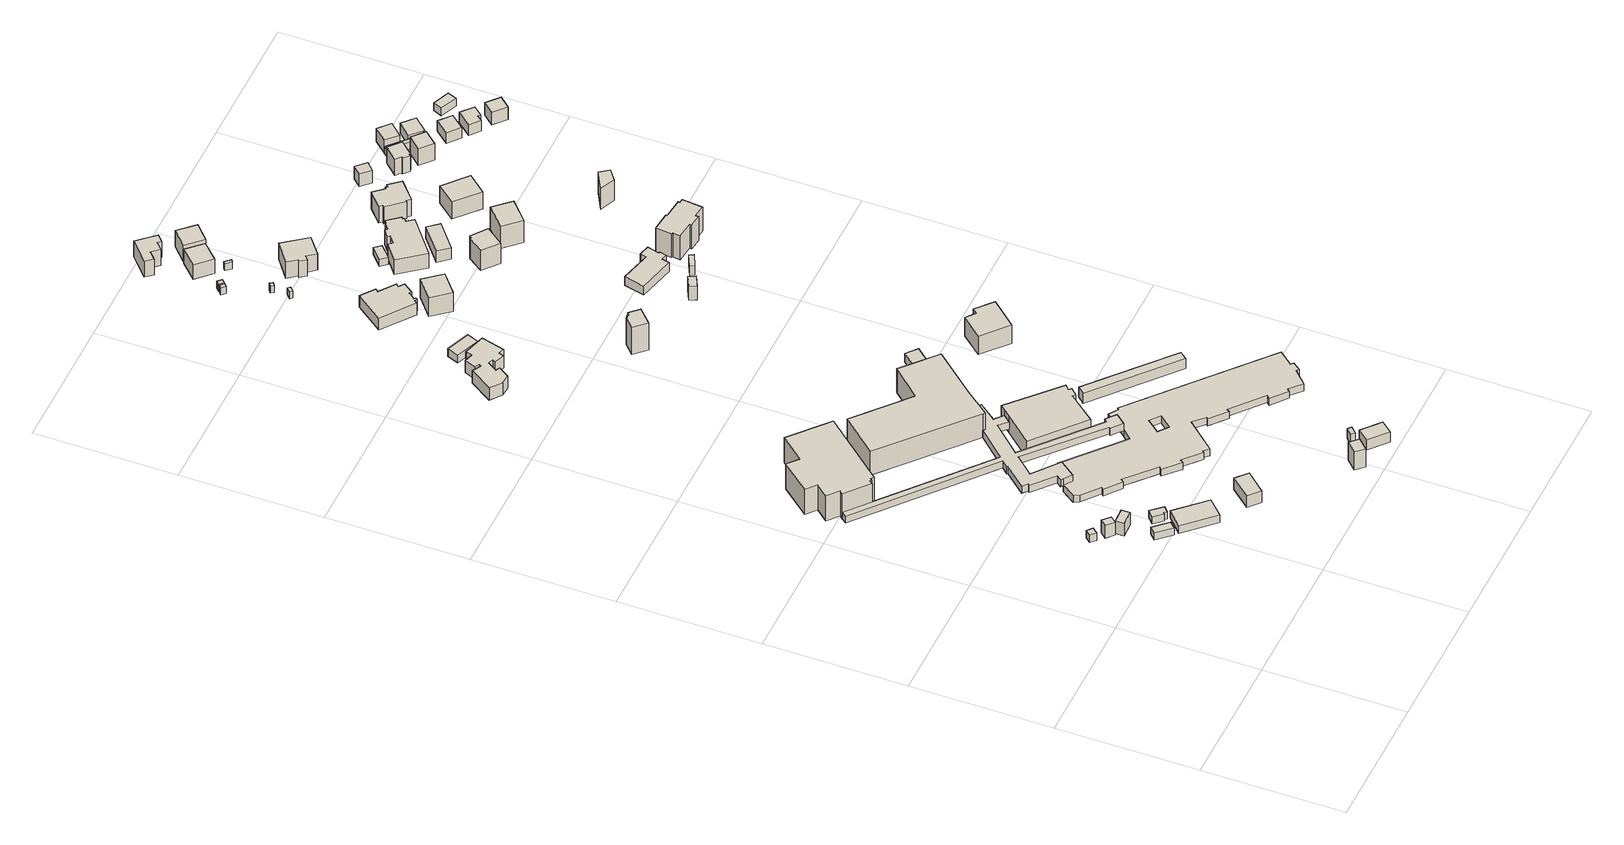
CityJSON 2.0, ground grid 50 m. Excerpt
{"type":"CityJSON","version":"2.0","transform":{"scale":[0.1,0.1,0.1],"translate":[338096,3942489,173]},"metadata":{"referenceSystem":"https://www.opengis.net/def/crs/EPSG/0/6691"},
"CityObjects":{
"building1":{"type":"Building","attributes":{"measuredHeight":3.6,"BuildingIDAttribute.prefecture":"14","BuildingIDAttribute.city":"14151","BuildingDetailAttribute.surveyYear":2015},"geometry":[{"type":"Solid","lod":"1","boundaries":[[[[0,1,2,3]],[[2,4,5,3]],[[1,6,4,2]],[[0,7,6,1]],[[3,5,7,0]],[[4,6,7,5]]]]}]},
"building2":{"type":"Building","attributes":{"measuredHeight":5.7,"BuildingIDAttribute.prefecture":"14","BuildingIDAttribute.city":"14151","BuildingDetailAttribute.surveyYear":2015},"geometry":[{"type":"Solid","lod":"1","boundaries":[[[[8,9,10,11]],[[10,12,13,11]],[[9,14,12,10]],[[8,15,14,9]],[[11,13,15,8]],[[12,14,15,13]]]]}]},
"building3":{"type":"Building","attributes":{"measuredHeight":5.7,"BuildingIDAttribute.prefecture":"14","BuildingIDAttribute.city":"14151","BuildingDetailAttribute.surveyYear":2015},"geometry":[{"type":"Solid","lod":"1","boundaries":[[[[16,17,18,19]],[[18,20,21,19]],[[17,22,20,18]],[[16,23,22,17]],[[19,21,23,16]],[[20,22,23,21]]]]}]},
"building4":{"type":"Building","attributes":{"BuildingIDAttribute.prefecture":"14","BuildingIDAttribute.city":"14151","BuildingDetailAttribute.surveyYear":2015},"geometry":[{"type":"Solid","lod":"1","boundaries":[[[[24,25,26,27]],[[26,28,29,27]],[[25,30,28,26]],[[24,31,30,25]],[[27,29,31,24]],[[28,30,31,29]]]]}]},
"building5":{"type":"Building","attributes":{"usage":"422","measuredHeight":13.1,"storeysAboveGround":2,"BuildingIDAttribute.prefecture":"14","BuildingIDAttribute.city":"14151","BuildingDetailAttribute.totalFloorArea":974.82,"BuildingDetailAttribute.buildingFootprintArea":487.41,"BuildingDetailAttribute.buildingStructureType":"610","BuildingDetailAttribute.buildingStructureOrgType":"2","BuildingDetailAttribute.orgUsage":"137","BuildingDetailAttribute.surveyYear":2015},"geometry":[{"type":"Solid","lod":"1","boundaries":[[[[32,33,34,35,36,37,38,39,40,41,42,43,44,45]],[[44,46,47,45]],[[43,48,46,44]],[[42,49,48,43]],[[41,50,49,42]],[[40,51,50,41]],[[39,52,51,40]],[[38,53,52,39]],[[37,54,53,38]],[[36,55,54,37]],[[35,56,55,36]],[[34,57,56,35]],[[33,58,57,34]],[[32,59,58,33]],[[45,47,59,32]],[[46,48,49,50,51,52,53,54,55,56,57,58,59,47]]]]}]},
"building6":{"type":"Building","attributes":{"BuildingIDAttribute.prefecture":"14","BuildingIDAttribute.city":"14151","BuildingDetailAttribute.surveyYear":2015},"geometry":[{"type":"Solid","lod":"1","boundaries":[[[[60,61,62,63,64,65]],[[64,66,67,65]],[[63,68,66,64]],[[62,69,68,63]],[[61,70,69,62]],[[60,71,70,61]],[[65,67,71,60]],[[66,68,69,70,71,67]]]]}]},
"building7":{"type":"Building","attributes":{"usage":"422","measuredHeight":10.4,"storeysAboveGround":1,"BuildingIDAttribute.prefecture":"14","BuildingIDAttribute.city":"14151","BuildingDetailAttribute.totalFloorArea":105.08,"BuildingDetailAttribute.buildingFootprintArea":105.08,"BuildingDetailAttribute.buildingStructureType":"610","BuildingDetailAttribute.buildingStructureOrgType":"2","BuildingDetailAttribute.orgUsage":"137","BuildingDetailAttribute.surveyYear":2015},"geometry":[{"type":"Solid","lod":"1","boundaries":[[[[72,73,74,75]],[[74,76,77,75]],[[73,78,76,74]],[[72,79,78,73]],[[75,77,79,72]],[[76,78,79,77]]]]}]},
"building8":{"type":"Building","attributes":{"BuildingIDAttribute.prefecture":"14","BuildingIDAttribute.city":"14151","BuildingDetailAttribute.surveyYear":2015},"geometry":[{"type":"Solid","lod":"1","boundaries":[[[[80,81,82,83,84,85,86,87,88,89,90,91,92,93,94,95,96,97,98,99,100,101,102,103,104,105,38,37,106,107,108,109,110]],[[109,111,112,110]],[[108,113,111,109]],[[107,114,113,108]],[[106,115,114,107]],[[37,116,115,106]],[[38,117,116,37]],[[105,118,117,38]],[[104,119,118,105]],[[103,120,119,104]],[[102,121,120,103]],[[101,122,121,102]],[[100,123,122,101]],[[99,124,123,100]],[[98,125,124,99]],[[97,126,125,98]],[[96,127,126,97]],[[95,128,127,96]],[[94,129,128,95]],[[93,130,129,94]],[[92,131,130,93]],[[91,132,131,92]],[[90,133,132,91]],[[89,134,133,90]],[[88,135,134,89]],[[87,136,135,88]],[[86,137,136,87]],[[85,138,137,86]],[[84,139,138,85]],[[83,140,139,84]],[[82,141,140,83]],[[81,142,141,82]],[[80,143,142,81]],[[110,112,143,80]],[[111,113,114,115,116,117,118,119,120,121,122,123,124,125,126,127,128,129,130,131,132,133,134,135,136,137,138,139,140,141,142,143,112]]]]}]},
"building9":{"type":"Building","attributes":{"measuredHeight":4.6,"BuildingIDAttribute.prefecture":"14","BuildingIDAttribute.city":"14151","BuildingDetailAttribute.surveyYear":2015},"geometry":[{"type":"Solid","lod":"1","boundaries":[[[[144,145,146,147]],[[146,148,149,147]],[[145,150,148,146]],[[144,151,150,145]],[[147,149,151,144]],[[148,150,151,149]]]]}]},
"building10":{"type":"Building","attributes":{"usage":"422","measuredHeight":8.4,"storeysAboveGround":1,"BuildingIDAttribute.prefecture":"14","BuildingIDAttribute.city":"14151","BuildingDetailAttribute.totalFloorArea":45.07,"BuildingDetailAttribute.buildingFootprintArea":45.07,"BuildingDetailAttribute.buildingStructureType":"610","BuildingDetailAttribute.buildingStructureOrgType":"2","BuildingDetailAttribute.orgUsage":"137","BuildingDetailAttribute.surveyYear":2015},"geometry":[{"type":"Solid","lod":"1","boundaries":[[[[152,153,154,155]],[[154,156,157,155]],[[153,158,156,154]],[[152,159,158,153]],[[155,157,159,152]],[[156,158,159,157]]]]}]},
"building11":{"type":"Building","attributes":{"usage":"422","measuredHeight":13.4,"storeysAboveGround":2,"BuildingIDAttribute.prefecture":"14","BuildingIDAttribute.city":"14151","BuildingDetailAttribute.totalFloorArea":1452.42,"BuildingDetailAttribute.buildingFootprintArea":726.21,"BuildingDetailAttribute.buildingStructureType":"610","BuildingDetailAttribute.buildingStructureOrgType":"2","BuildingDetailAttribute.orgUsage":"137","BuildingDetailAttribute.surveyYear":2015},"geometry":[{"type":"Solid","lod":"1","boundaries":[[[[160,161,162,163,164,165,166,167]],[[166,168,169,167]],[[165,170,168,166]],[[164,171,170,165]],[[163,172,171,164]],[[162,173,172,163]],[[161,174,173,162]],[[160,175,174,161]],[[167,169,175,160]],[[168,170,171,172,173,174,175,169]]]]}]},
"building12":{"type":"Building","attributes":{"measuredHeight":8.8,"BuildingIDAttribute.prefecture":"14","BuildingIDAttribute.city":"14151","BuildingDetailAttribute.surveyYear":2015,"BuildingLandSlideRiskAttribute.description":"1","BuildingLandSlideRiskAttribute.areaType":"1"},"geometry":[{"type":"Solid","lod":"1","boundaries":[[[[176,177,178,179]],[[178,180,181,179]],[[177,182,180,178]],[[176,183,182,177]],[[179,181,183,176]],[[180,182,183,181]]]]}]},
"building13":{"type":"Building","attributes":{"usage":"422","measuredHeight":11.2,"storeysAboveGround":2,"BuildingIDAttribute.prefecture":"14","BuildingIDAttribute.city":"14151","BuildingDetailAttribute.totalFloorArea":668.3,"BuildingDetailAttribute.buildingFootprintArea":334.15,"BuildingDetailAttribute.buildingStructureType":"610","BuildingDetailAttribute.buildingStructureOrgType":"2","BuildingDetailAttribute.orgUsage":"137","BuildingDetailAttribute.surveyYear":2015},"geometry":[{"type":"Solid","lod":"1","boundaries":[[[[184,185,186,187,188,189,190,191,192,193]],[[192,194,195,193]],[[191,196,194,192]],[[190,197,196,191]],[[189,198,197,190]],[[188,199,198,189]],[[187,200,199,188]],[[186,201,200,187]],[[185,202,201,186]],[[184,203,202,185]],[[193,195,203,184]],[[194,196,197,198,199,200,201,202,203,195]]]]}]},
"building14":{"type":"Building","attributes":{"usage":"415","measuredHeight":7.3,"storeysAboveGround":2,"BuildingIDAttribute.prefecture":"14","BuildingIDAttribute.city":"14151","BuildingDetailAttribute.totalFloorArea":271.74,"BuildingDetailAttribute.buildingFootprintArea":135.87,"BuildingDetailAttribute.buildingStructureType":"601","BuildingDetailAttribute.buildingStructureOrgType":"1","BuildingDetailAttribute.orgUsage":"50","BuildingDetailAttribute.surveyYear":2015},"geometry":[{"type":"Solid","lod":"1","boundaries":[[[[204,205,206,207,208,209,210,211,212,213,214,215,216,217,218,219,220,221,222]],[[221,223,224,222]],[[220,225,223,221]],[[219,226,225,220]],[[218,227,226,219]],[[217,228,227,218]],[[216,229,228,217]],[[215,230,229,216]],[[214,231,230,215]],[[213,232,231,214]],[[212,233,232,213]],[[211,234,233,212]],[[210,235,234,211]],[[209,236,235,210]],[[208,237,236,209]],[[207,238,237,208]],[[206,239,238,207]],[[205,240,239,206]],[[204,241,240,205]],[[222,224,241,204]],[[223,225,226,227,228,229,230,231,232,233,234,235,236,237,238,239,240,241,224]]]]}]},
"building15":{"type":"Building","attributes":{"usage":"422","storeysAboveGround":2,"BuildingIDAttribute.prefecture":"14","BuildingIDAttribute.city":"14151","BuildingDetailAttribute.totalFloorArea":2795.01,"BuildingDetailAttribute.buildingFootprintArea":1397.51,"BuildingDetailAttribute.buildingStructureType":"610","BuildingDetailAttribute.buildingStructureOrgType":"2","BuildingDetailAttribute.orgUsage":"137","BuildingDetailAttribute.surveyYear":2015},"geometry":[{"type":"Solid","lod":"1","boundaries":[[[[242,243,244,245,246,247,248,249,250,251,252,253,254,255,256,257,258,259,260,261,262,263,264,265,266,267,268,269,270,271,272,273,274,275,276,277,278,279,280],[281,282,283,284]],[[279,285,286,280]],[[278,287,285,279]],[[277,288,287,278]],[[276,289,288,277]],[[275,290,289,276]],[[274,291,290,275]],[[273,292,291,274]],[[272,293,292,273]],[[271,294,293,272]],[[270,295,294,271]],[[269,296,295,270]],[[268,297,296,269]],[[267,298,297,268]],[[266,299,298,267]],[[265,300,299,266]],[[264,301,300,265]],[[263,302,301,264]],[[262,303,302,263]],[[261,304,303,262]],[[260,305,304,261]],[[259,306,305,260]],[[258,307,306,259]],[[257,308,307,258]],[[256,309,308,257]],[[255,310,309,256]],[[254,311,310,255]],[[253,312,311,254]],[[252,313,312,253]],[[251,314,313,252]],[[250,315,314,251]],[[249,316,315,250]],[[248,317,316,249]],[[247,318,317,248]],[[246,319,318,247]],[[245,320,319,246]],[[244,321,320,245]],[[243,322,321,244]],[[242,323,322,243]],[[280,286,323,242]],[[283,324,325,284]],[[282,326,324,283]],[[281,327,326,282]],[[284,325,327,281]],[[285,287,288,289,290,291,292,293,294,295,296,297,298,299,300,301,302,303,304,305,306,307,308,309,310,311,312,313,314,315,316,317,318,319,320,321,322,323,286],[324,326,327,325]]]]}]},
"building16":{"type":"Building","attributes":{"measuredHeight":5.4,"BuildingIDAttribute.prefecture":"14","BuildingIDAttribute.city":"14151","BuildingDetailAttribute.surveyYear":2015},"geometry":[{"type":"Solid","lod":"1","boundaries":[[[[328,329,330,331]],[[330,332,333,331]],[[329,334,332,330]],[[328,335,334,329]],[[331,333,335,328]],[[332,334,335,333]]]]}]},
"building17":{"type":"Building","attributes":{"usage":"422","measuredHeight":4.4,"storeysAboveGround":1,"BuildingIDAttribute.prefecture":"14","BuildingIDAttribute.city":"14151","BuildingDetailAttribute.totalFloorArea":39.37,"BuildingDetailAttribute.buildingFootprintArea":39.37,"BuildingDetailAttribute.buildingStructureType":"610","BuildingDetailAttribute.buildingStructureOrgType":"2","BuildingDetailAttribute.orgUsage":"137","BuildingDetailAttribute.surveyYear":2015,"BuildingLandSlideRiskAttribute.description":"1","BuildingLandSlideRiskAttribute.areaType":"1"},"geometry":[{"type":"Solid","lod":"1","boundaries":[[[[336,337,338,339]],[[338,340,341,339]],[[337,342,340,338]],[[336,343,342,337]],[[339,341,343,336]],[[340,342,343,341]]]]}]},
"building18":{"type":"Building","attributes":{"usage":"415","measuredHeight":3.5,"storeysAboveGround":1,"BuildingIDAttribute.prefecture":"14","BuildingIDAttribute.city":"14151","BuildingDetailAttribute.totalFloorArea":35.55,"BuildingDetailAttribute.buildingFootprintArea":35.55,"BuildingDetailAttribute.buildingStructureType":"601","BuildingDetailAttribute.buildingStructureOrgType":"1","BuildingDetailAttribute.orgUsage":"50","BuildingDetailAttribute.surveyYear":2015},"geometry":[{"type":"Solid","lod":"1","boundaries":[[[[344,345,346,347]],[[346,348,349,347]],[[345,350,348,346]],[[344,351,350,345]],[[347,349,351,344]],[[348,350,351,349]]]]}]},
"building19":{"type":"Building","attributes":{"measuredHeight":4.5,"BuildingIDAttribute.prefecture":"14","BuildingIDAttribute.city":"14151","BuildingDetailAttribute.surveyYear":2015},"geometry":[{"type":"Solid","lod":"1","boundaries":[[[[352,353,354,355]],[[354,356,357,355]],[[353,358,356,354]],[[352,359,358,353]],[[355,357,359,352]],[[356,358,359,357]]]]}]},
"building20":{"type":"Building","attributes":{"usage":"411","measuredHeight":6.6,"storeysAboveGround":1,"BuildingIDAttribute.prefecture":"14","BuildingIDAttribute.city":"14151","BuildingDetailAttribute.totalFloorArea":145.83,"BuildingDetailAttribute.buildingFootprintArea":145.83,"BuildingDetailAttribute.buildingStructureType":"601","BuildingDetailAttribute.buildingStructureOrgType":"1","BuildingDetailAttribute.orgUsage":"10","BuildingDetailAttribute.surveyYear":2015},"geometry":[{"type":"Solid","lod":"1","boundaries":[[[[360,361,362,363,364,365,366,367,368,369,370,371,372,373]],[[372,374,375,373]],[[371,376,374,372]],[[370,377,376,371]],[[369,378,377,370]],[[368,379,378,369]],[[367,380,379,368]],[[366,381,380,367]],[[365,382,381,366]],[[364,383,382,365]],[[363,384,383,364]],[[362,385,384,363]],[[361,386,385,362]],[[360,387,386,361]],[[373,375,387,360]],[[374,376,377,378,379,380,381,382,383,384,385,386,387,375]]]]}]},
"building21":{"type":"Building","attributes":{"BuildingIDAttribute.prefecture":"14","BuildingIDAttribute.city":"14151","BuildingDetailAttribute.surveyYear":2015},"geometry":[{"type":"Solid","lod":"1","boundaries":[[[[388,389,390,391]],[[390,392,393,391]],[[389,394,392,390]],[[388,395,394,389]],[[391,393,395,388]],[[392,394,395,393]]]]}]},
"building22":{"type":"Building","attributes":{"measuredHeight":4,"BuildingIDAttribute.prefecture":"14","BuildingIDAttribute.city":"14151","BuildingDetailAttribute.surveyYear":2015},"geometry":[{"type":"Solid","lod":"1","boundaries":[[[[396,397,398,399]],[[398,400,401,399]],[[397,402,400,398]],[[396,403,402,397]],[[399,401,403,396]],[[400,402,403,401]]]]}]},
"building23":{"type":"Building","attributes":{"measuredHeight":6.6,"BuildingIDAttribute.prefecture":"14","BuildingIDAttribute.city":"14151","BuildingDetailAttribute.surveyYear":2015},"geometry":[{"type":"Solid","lod":"1","boundaries":[[[[404,405,406,407]],[[406,408,409,407]],[[405,410,408,406]],[[404,411,410,405]],[[407,409,411,404]],[[408,410,411,409]]]]}]},
"building24":{"type":"Building","attributes":{"BuildingIDAttribute.prefecture":"14","BuildingIDAttribute.city":"14151","BuildingDetailAttribute.surveyYear":2015},"geometry":[{"type":"Solid","lod":"1","boundaries":[[[[412,413,414,415]],[[414,416,417,415]],[[413,418,416,414]],[[412,419,418,413]],[[415,417,419,412]],[[416,418,419,417]]]]}]},
"building25":{"type":"Building","attributes":{"BuildingIDAttribute.prefecture":"14","BuildingIDAttribute.city":"14151","BuildingDetailAttribute.surveyYear":2015},"geometry":[{"type":"Solid","lod":"1","boundaries":[[[[420,421,422,423]],[[422,424,425,423]],[[421,426,424,422]],[[420,427,426,421]],[[423,425,427,420]],[[424,426,427,425]]]]}]},
"building26":{"type":"Building","attributes":{"usage":"411","measuredHeight":8.8,"storeysAboveGround":2,"BuildingIDAttribute.prefecture":"14","BuildingIDAttribute.city":"14151","BuildingDetailAttribute.totalFloorArea":88.7,"BuildingDetailAttribute.buildingFootprintArea":44.35,"BuildingDetailAttribute.buildingStructureType":"601","BuildingDetailAttribute.buildingStructureOrgType":"1","BuildingDetailAttribute.orgUsage":"10","BuildingDetailAttribute.surveyYear":2015},"geometry":[{"type":"Solid","lod":"1","boundaries":[[[[428,429,430,431]],[[430,432,433,431]],[[429,434,432,430]],[[428,435,434,429]],[[431,433,435,428]],[[432,434,435,433]]]]}]},
"building27":{"type":"Building","attributes":{"measuredHeight":12,"BuildingIDAttribute.prefecture":"14","BuildingIDAttribute.city":"14151","BuildingDetailAttribute.surveyYear":2015,"BuildingLandSlideRiskAttribute.description":"1","BuildingLandSlideRiskAttribute.areaType":"1"},"geometry":[{"type":"Solid","lod":"1","boundaries":[[[[436,437,438,439,440,441,442,443]],[[442,444,445,443]],[[441,446,444,442]],[[440,447,446,441]],[[439,448,447,440]],[[438,449,448,439]],[[437,450,449,438]],[[436,451,450,437]],[[443,445,451,436]],[[444,446,447,448,449,450,451,445]]]]}]},
"building28":{"type":"Building","attributes":{"usage":"411","measuredHeight":9.7,"storeysAboveGround":1,"BuildingIDAttribute.prefecture":"14","BuildingIDAttribute.city":"14151","BuildingDetailAttribute.totalFloorArea":119.28,"BuildingDetailAttribute.buildingFootprintArea":119.28,"BuildingDetailAttribute.buildingStructureType":"601","BuildingDetailAttribute.buildingStructureOrgType":"1","BuildingDetailAttribute.orgUsage":"10","BuildingDetailAttribute.surveyYear":2015},"geometry":[{"type":"Solid","lod":"1","boundaries":[[[[452,453,454,455,456,457]],[[456,458,459,457]],[[455,460,458,456]],[[454,461,460,455]],[[453,462,461,454]],[[452,463,462,453]],[[457,459,463,452]],[[458,460,461,462,463,459]]]]}]},
"building29":{"type":"Building","attributes":{"measuredHeight":7.3,"BuildingIDAttribute.prefecture":"14","BuildingIDAttribute.city":"14151","BuildingDetailAttribute.surveyYear":2015},"geometry":[{"type":"Solid","lod":"1","boundaries":[[[[464,465,466,467]],[[466,468,469,467]],[[465,470,468,466]],[[464,471,470,465]],[[467,469,471,464]],[[468,470,471,469]]]]}]},
"building30":{"type":"Building","attributes":{"BuildingIDAttribute.prefecture":"14","BuildingIDAttribute.city":"14151","BuildingDetailAttribute.surveyYear":2015},"geometry":[{"type":"Solid","lod":"1","boundaries":[[[[472,473,474,475]],[[474,476,477,475]],[[473,478,476,474]],[[472,479,478,473]],[[475,477,479,472]],[[476,478,479,477]]]]}]},
"building31":{"type":"Building","attributes":{"usage":"411","measuredHeight":7.7,"storeysAboveGround":2,"BuildingIDAttribute.prefecture":"14","BuildingIDAttribute.city":"14151","BuildingDetailAttribute.totalFloorArea":100.07,"BuildingDetailAttribute.buildingFootprintArea":50.04,"BuildingDetailAttribute.buildingStructureType":"601","BuildingDetailAttribute.buildingStructureOrgType":"1","BuildingDetailAttribute.orgUsage":"10","BuildingDetailAttribute.surveyYear":2015,"BuildingLandSlideRiskAttribute.description":"1","BuildingLandSlideRiskAttribute.areaType":"1"},"geometry":[{"type":"Solid","lod":"1","boundaries":[[[[480,481,482,483,484,485,486,487]],[[486,488,489,487]],[[485,490,488,486]],[[484,491,490,485]],[[483,492,491,484]],[[482,493,492,483]],[[481,494,493,482]],[[480,495,494,481]],[[487,489,495,480]],[[488,490,491,492,493,494,495,489]]]]}]},
"building32":{"type":"Building","attributes":{"usage":"411","measuredHeight":7.4,"storeysAboveGround":2,"BuildingIDAttribute.prefecture":"14","BuildingIDAttribute.city":"14151","BuildingDetailAttribute.totalFloorArea":153.36,"BuildingDetailAttribute.buildingFootprintArea":76.68,"BuildingDetailAttribute.buildingStructureType":"601","BuildingDetailAttribute.buildingStructureOrgType":"1","BuildingDetailAttribute.orgUsage":"10","BuildingDetailAttribute.surveyYear":2015},"geometry":[{"type":"Solid","lod":"1","boundaries":[[[[496,497,498,499,500,501,502,503]],[[502,504,505,503]],[[501,506,504,502]],[[500,507,506,501]],[[499,508,507,500]],[[498,509,508,499]],[[497,510,509,498]],[[496,511,510,497]],[[503,505,511,496]],[[504,506,507,508,509,510,511,505]]]]}]},
"building33":{"type":"Building","attributes":{"usage":"411","measuredHeight":7.6,"storeysAboveGround":2,"BuildingIDAttribute.prefecture":"14","BuildingIDAttribute.city":"14151","BuildingDetailAttribute.totalFloorArea":177.79,"BuildingDetailAttribute.buildingFootprintArea":88.89,"BuildingDetailAttribute.buildingStructureType":"601","BuildingDetailAttribute.buildingStructureOrgType":"1","BuildingDetailAttribute.orgUsage":"10","BuildingDetailAttribute.surveyYear":2015,"BuildingLandSlideRiskAttribute.description":"1","BuildingLandSlideRiskAttribute.areaType":"1"},"geometry":[{"type":"Solid","lod":"1","boundaries":[[[[512,513,514,515]],[[514,516,517,515]],[[513,518,516,514]],[[512,519,518,513]],[[515,517,519,512]],[[516,518,519,517]]]]}]},
"building34":{"type":"Building","attributes":{"usage":"411","storeysAboveGround":1,"BuildingIDAttribute.prefecture":"14","BuildingIDAttribute.city":"14151","BuildingDetailAttribute.totalFloorArea":15.38,"BuildingDetailAttribute.buildingFootprintArea":15.38,"BuildingDetailAttribute.buildingStructureType":"601","BuildingDetailAttribute.buildingStructureOrgType":"1","BuildingDetailAttribute.orgUsage":"10","BuildingDetailAttribute.surveyYear":2015},"geometry":[{"type":"Solid","lod":"1","boundaries":[[[[520,521,522,523]],[[522,524,525,523]],[[521,526,524,522]],[[520,527,526,521]],[[523,525,527,520]],[[524,526,527,525]]]]}]},
"building35":{"type":"Building","attributes":{"usage":"411","measuredHeight":7.5,"storeysAboveGround":1,"BuildingIDAttribute.prefecture":"14","BuildingIDAttribute.city":"14151","BuildingDetailAttribute.totalFloorArea":166.39,"BuildingDetailAttribute.buildingFootprintArea":166.39,"BuildingDetailAttribute.buildingStructureType":"601","BuildingDetailAttribute.buildingStructureOrgType":"1","BuildingDetailAttribute.orgUsage":"10","BuildingDetailAttribute.surveyYear":2015},"geometry":[{"type":"Solid","lod":"1","boundaries":[[[[528,529,530,531,532,533,534,535,536,537,538,539,540,541,542,543]],[[542,544,545,543]],[[541,546,544,542]],[[540,547,546,541]],[[539,548,547,540]],[[538,549,548,539]],[[537,550,549,538]],[[536,551,550,537]],[[535,552,551,536]],[[534,553,552,535]],[[533,554,553,534]],[[532,555,554,533]],[[531,556,555,532]],[[530,557,556,531]],[[529,558,557,530]],[[528,559,558,529]],[[543,545,559,528]],[[544,546,547,548,549,550,551,552,553,554,555,556,557,558,559,545]]]]}]},
"building36":{"type":"Building","attributes":{"usage":"411","measuredHeight":9.5,"storeysAboveGround":1,"BuildingIDAttribute.prefecture":"14","BuildingIDAttribute.city":"14151","BuildingDetailAttribute.totalFloorArea":50.7,"BuildingDetailAttribute.buildingFootprintArea":50.7,"BuildingDetailAttribute.buildingStructureType":"601","BuildingDetailAttribute.buildingStructureOrgType":"1","BuildingDetailAttribute.orgUsage":"10","BuildingDetailAttribute.surveyYear":2015,"BuildingLandSlideRiskAttribute.description":"1","BuildingLandSlideRiskAttribute.areaType":"1"},"geometry":[{"type":"Solid","lod":"1","boundaries":[[[[560,561,562,563,564,565]],[[564,566,567,565]],[[563,568,566,564]],[[562,569,568,563]],[[561,570,569,562]],[[560,571,570,561]],[[565,567,571,560]],[[566,568,569,570,571,567]]]]}]},
"building37":{"type":"Building","attributes":{"usage":"411","measuredHeight":5.2,"storeysAboveGround":1,"BuildingIDAttribute.prefecture":"14","BuildingIDAttribute.city":"14151","BuildingDetailAttribute.totalFloorArea":53.15,"BuildingDetailAttribute.buildingFootprintArea":53.15,"BuildingDetailAttribute.buildingStructureType":"601","BuildingDetailAttribute.buildingStructureOrgType":"1","BuildingDetailAttribute.orgUsage":"10","BuildingDetailAttribute.surveyYear":2015},"geometry":[{"type":"Solid","lod":"1","boundaries":[[[[572,573,574,575]],[[574,576,577,575]],[[573,578,576,574]],[[572,579,578,573]],[[575,577,579,572]],[[576,578,579,577]]]]}]},
"building38":{"type":"Building","attributes":{"measuredHeight":10.3,"BuildingIDAttribute.prefecture":"14","BuildingIDAttribute.city":"14151","BuildingDetailAttribute.surveyYear":2015,"BuildingLandSlideRiskAttribute.description":"1","BuildingLandSlideRiskAttribute.areaType":"1"},"geometry":[{"type":"Solid","lod":"1","boundaries":[[[[580,581,582,583]],[[582,584,585,583]],[[581,586,584,582]],[[580,587,586,581]],[[583,585,587,580]],[[584,586,587,585]]]]}]},
"building39":{"type":"Building","attributes":{"usage":"413","measuredHeight":4.6,"storeysAboveGround":1,"BuildingIDAttribute.prefecture":"14","BuildingIDAttribute.city":"14151","BuildingDetailAttribute.totalFloorArea":108.09,"BuildingDetailAttribute.buildingFootprintArea":108.09,"BuildingDetailAttribute.buildingStructureType":"601","BuildingDetailAttribute.buildingStructureOrgType":"1","BuildingDetailAttribute.orgUsage":"30","BuildingDetailAttribute.surveyYear":2015,"BuildingLandSlideRiskAttribute.description":"1","BuildingLandSlideRiskAttribute.areaType":"1"},"geometry":[{"type":"Solid","lod":"1","boundaries":[[[[588,589,590,591,592,593,594,595,596,597]],[[596,598,599,597]],[[595,600,598,596]],[[594,601,600,595]],[[593,602,601,594]],[[592,603,602,593]],[[591,604,603,592]],[[590,605,604,591]],[[589,606,605,590]],[[588,607,606,589]],[[597,599,607,588]],[[598,600,601,602,603,604,605,606,607,599]]]]}]},
"building40":{"type":"Building","attributes":{"measuredHeight":10.6,"BuildingIDAttribute.prefecture":"14","BuildingIDAttribute.city":"14151","BuildingDetailAttribute.surveyYear":2015},"geometry":[{"type":"Solid","lod":"1","boundaries":[[[[608,609,610,611]],[[610,612,613,611]],[[609,614,612,610]],[[608,615,614,609]],[[611,613,615,608]],[[612,614,615,613]]]]}]},
"building41":{"type":"Building","attributes":{"measuredHeight":7.4,"BuildingIDAttribute.prefecture":"14","BuildingIDAttribute.city":"14151","BuildingDetailAttribute.surveyYear":2015,"BuildingLandSlideRiskAttribute.description":"1","BuildingLandSlideRiskAttribute.areaType":"1"},"geometry":[{"type":"Solid","lod":"1","boundaries":[[[[616,617,618,619]],[[618,620,621,619]],[[617,622,620,618]],[[616,623,622,617]],[[619,621,623,616]],[[620,622,623,621]]]]}]},
"building42":{"type":"Building","attributes":{"usage":"411","measuredHeight":8.1,"storeysAboveGround":2,"BuildingIDAttribute.prefecture":"14","BuildingIDAttribute.city":"14151","BuildingDetailAttribute.totalFloorArea":149.07,"BuildingDetailAttribute.buildingFootprintArea":74.54,"BuildingDetailAttribute.buildingStructureType":"601","BuildingDetailAttribute.buildingStructureOrgType":"1","BuildingDetailAttribute.orgUsage":"10","BuildingDetailAttribute.surveyYear":2015,"BuildingLandSlideRiskAttribute.description":"1","BuildingLandSlideRiskAttribute.areaType":"1"},"geometry":[{"type":"Solid","lod":"1","boundaries":[[[[624,625,626,627,628,629,630,631,632,633,634,635]],[[634,636,637,635]],[[633,638,636,634]],[[632,639,638,633]],[[631,640,639,632]],[[630,641,640,631]],[[629,642,641,630]],[[628,643,642,629]],[[627,644,643,628]],[[626,645,644,627]],[[625,646,645,626]],[[624,647,646,625]],[[635,637,647,624]],[[636,638,639,640,641,642,643,644,645,646,647,637]]]]}]},
"building43":{"type":"Building","attributes":{"usage":"411","measuredHeight":8.5,"storeysAboveGround":2,"BuildingIDAttribute.prefecture":"14","BuildingIDAttribute.city":"14151","BuildingDetailAttribute.totalFloorArea":328.78,"BuildingDetailAttribute.buildingFootprintArea":164.39,"BuildingDetailAttribute.buildingStructureType":"601","BuildingDetailAttribute.buildingStructureOrgType":"1","BuildingDetailAttribute.orgUsage":"10","BuildingDetailAttribute.surveyYear":2015},"geometry":[{"type":"Solid","lod":"1","boundaries":[[[[648,649,650,651]],[[650,652,653,651]],[[649,654,652,650]],[[648,655,654,649]],[[651,653,655,648]],[[652,654,655,653]]]]}]},
"building44":{"type":"Building","attributes":{"measuredHeight":6.5,"BuildingIDAttribute.prefecture":"14","BuildingIDAttribute.city":"14151","BuildingDetailAttribute.surveyYear":2015,"BuildingLandSlideRiskAttribute.description":"1","BuildingLandSlideRiskAttribute.areaType":"1"},"geometry":[{"type":"Solid","lod":"1","boundaries":[[[[656,657,658,659]],[[658,660,661,659]],[[657,662,660,658]],[[656,663,662,657]],[[659,661,663,656]],[[660,662,663,661]]]]}]},
"building45":{"type":"Building","attributes":{"usage":"411","measuredHeight":11,"storeysAboveGround":2,"BuildingIDAttribute.prefecture":"14","BuildingIDAttribute.city":"14151","BuildingDetailAttribute.totalFloorArea":212.89,"BuildingDetailAttribute.buildingFootprintArea":106.44,"BuildingDetailAttribute.buildingStructureType":"601","BuildingDetailAttribute.buildingStructureOrgType":"1","BuildingDetailAttribute.orgUsage":"10","BuildingDetailAttribute.surveyYear":2015,"BuildingLandSlideRiskAttribute.description":"1","BuildingLandSlideRiskAttribute.areaType":"1"},"geometry":[{"type":"Solid","lod":"1","boundaries":[[[[664,665,666,667,668,669,670,671,672,673,674,675,676,677]],[[676,678,679,677]],[[675,680,678,676]],[[674,681,680,675]],[[673,682,681,674]],[[672,683,682,673]],[[671,684,683,672]],[[670,685,684,671]],[[669,686,685,670]],[[668,687,686,669]],[[667,688,687,668]],[[666,689,688,667]],[[665,690,689,666]],[[664,691,690,665]],[[677,679,691,664]],[[678,680,681,682,683,684,685,686,687,688,689,690,691,679]]]]}]},
"building46":{"type":"Building","attributes":{"usage":"413","measuredHeight":7.7,"storeysAboveGround":1,"BuildingIDAttribute.prefecture":"14","BuildingIDAttribute.city":"14151","BuildingDetailAttribute.totalFloorArea":33.27,"BuildingDetailAttribute.buildingFootprintArea":33.27,"BuildingDetailAttribute.buildingStructureType":"601","BuildingDetailAttribute.buildingStructureOrgType":"1","BuildingDetailAttribute.orgUsage":"30","BuildingDetailAttribute.surveyYear":2015,"BuildingLandSlideRiskAttribute.description":"1","BuildingLandSlideRiskAttribute.areaType":"1"},"geometry":[{"type":"Solid","lod":"1","boundaries":[[[[692,693,694,695,696,697,698,699]],[[698,700,701,699]],[[697,702,700,698]],[[696,703,702,697]],[[695,704,703,696]],[[694,705,704,695]],[[693,706,705,694]],[[692,707,706,693]],[[699,701,707,692]],[[700,702,703,704,705,706,707,701]]]]}]},
"building47":{"type":"Building","attributes":{"usage":"413","measuredHeight":7.9,"storeysAboveGround":1,"BuildingIDAttribute.prefecture":"14","BuildingIDAttribute.city":"14151","BuildingDetailAttribute.totalFloorArea":31.63,"BuildingDetailAttribute.buildingFootprintArea":31.63,"BuildingDetailAttribute.buildingStructureType":"601","BuildingDetailAttribute.buildingStructureOrgType":"1","BuildingDetailAttribute.orgUsage":"30","BuildingDetailAttribute.surveyYear":2015,"BuildingLandSlideRiskAttribute.description":"1","BuildingLandSlideRiskAttribute.areaType":"1"},"geometry":[{"type":"Solid","lod":"1","boundaries":[[[[708,709,710,711,712]],[[711,713,714,712]],[[710,715,713,711]],[[709,716,715,710]],[[708,717,716,709]],[[712,714,717,708]],[[713,715,716,717,714]]]]}]},
"building48":{"type":"Building","attributes":{"measuredHeight":3.5,"BuildingIDAttribute.prefecture":"14","BuildingIDAttribute.city":"14151","BuildingDetailAttribute.surveyYear":2015,"BuildingLandSlideRiskAttribute.description":"1","BuildingLandSlideRiskAttribute.areaType":"1"},"geometry":[{"type":"Solid","lod":"1","boundaries":[[[[718,719,720,721,722,723,724,725]],[[724,726,727,725]],[[723,728,726,724]],[[722,729,728,723]],[[721,730,729,722]],[[720,731,730,721]],[[719,732,731,720]],[[718,733,732,719]],[[725,727,733,718]],[[726,728,729,730,731,732,733,727]]]]}]},
"building49":{"type":"Building","attributes":{"measuredHeight":9.4,"BuildingIDAttribute.prefecture":"14","BuildingIDAttribute.city":"14151","BuildingDetailAttribute.surveyYear":2015,"BuildingLandSlideRiskAttribute.description":"1","BuildingLandSlideRiskAttribute.areaType":"1"},"geometry":[{"type":"Solid","lod":"1","boundaries":[[[[734,735,736,737]],[[736,738,739,737]],[[735,740,738,736]],[[734,741,740,735]],[[737,739,741,734]],[[738,740,741,739]]]]}]},
"building50":{"type":"Building","attributes":{"usage":"413","measuredHeight":7.2,"storeysAboveGround":1,"BuildingIDAttribute.prefecture":"14","BuildingIDAttribute.city":"14151","BuildingDetailAttribute.totalFloorArea":29.41,"BuildingDetailAttribute.buildingFootprintArea":29.41,"BuildingDetailAttribute.buildingStructureType":"601","BuildingDetailAttribute.buildingStructureOrgType":"1","BuildingDetailAttribute.orgUsage":"30","BuildingDetailAttribute.surveyYear":2015,"BuildingLandSlideRiskAttribute.description":"1","BuildingLandSlideRiskAttribute.areaType":"1"},"geometry":[{"type":"Solid","lod":"1","boundaries":[[[[742,743,744,745]],[[744,746,747,745]],[[743,748,746,744]],[[742,749,748,743]],[[745,747,749,742]],[[746,748,749,747]]]]}]},
"building51":{"type":"Building","attributes":{"usage":"413","measuredHeight":4.8,"storeysAboveGround":1,"BuildingIDAttribute.prefecture":"14","BuildingIDAttribute.city":"14151","BuildingDetailAttribute.totalFloorArea":32.26,"BuildingDetailAttribute.buildingFootprintArea":32.26,"BuildingDetailAttribute.buildingStructureType":"601","BuildingDetailAttribute.buildingStructureOrgType":"1","BuildingDetailAttribute.orgUsage":"30","BuildingDetailAttribute.surveyYear":2015,"BuildingLandSlideRiskAttribute.description":"1","BuildingLandSlideRiskAttribute.areaType":"1"},"geometry":[{"type":"Solid","lod":"1","boundaries":[[[[750,751,752,753,754]],[[753,755,756,754]],[[752,757,755,753]],[[751,758,757,752]],[[750,759,758,751]],[[754,756,759,750]],[[755,757,758,759,756]]]]}]},
"building52":{"type":"Building","attributes":{"usage":"413","measuredHeight":4.7,"storeysAboveGround":1,"BuildingIDAttribute.prefecture":"14","BuildingIDAttribute.city":"14151","BuildingDetailAttribute.totalFloorArea":30.77,"BuildingDetailAttribute.buildingFootprintArea":30.77,"BuildingDetailAttribute.buildingStructureType":"601","BuildingDetailAttribute.buildingStructureOrgType":"1","BuildingDetailAttribute.orgUsage":"30","BuildingDetailAttribute.surveyYear":2015,"BuildingLandSlideRiskAttribute.description":"1","BuildingLandSlideRiskAttribute.areaType":"1"},"geometry":[{"type":"Solid","lod":"1","boundaries":[[[[760,761,762,763]],[[762,764,765,763]],[[761,766,764,762]],[[760,767,766,761]],[[763,765,767,760]],[[764,766,767,765]]]]}]},
"building53":{"type":"Building","attributes":{"usage":"413","measuredHeight":5,"storeysAboveGround":1,"BuildingIDAttribute.prefecture":"14","BuildingIDAttribute.city":"14151","BuildingDetailAttribute.totalFloorArea":30.11,"BuildingDetailAttribute.buildingFootprintArea":30.11,"BuildingDetailAttribute.buildingStructureType":"601","BuildingDetailAttribute.buildingStructureOrgType":"1","BuildingDetailAttribute.orgUsage":"30","BuildingDetailAttribute.surveyYear":2015,"BuildingLandSlideRiskAttribute.description":"1","BuildingLandSlideRiskAttribute.areaType":"1"},"geometry":[{"type":"Solid","lod":"1","boundaries":[[[[768,769,770,771,772,773]],[[772,774,775,773]],[[771,776,774,772]],[[770,777,776,771]],[[769,778,777,770]],[[768,779,778,769]],[[773,775,779,768]],[[774,776,777,778,779,775]]]]}]},
"building54":{"type":"Building","attributes":{"usage":"413","measuredHeight":5.7,"storeysAboveGround":1,"BuildingIDAttribute.prefecture":"14","BuildingIDAttribute.city":"14151","BuildingDetailAttribute.totalFloorArea":26.04,"BuildingDetailAttribute.buildingFootprintArea":26.04,"BuildingDetailAttribute.buildingStructureType":"601","BuildingDetailAttribute.buildingStructureOrgType":"1","BuildingDetailAttribute.orgUsage":"30","BuildingDetailAttribute.surveyYear":2015,"BuildingLandSlideRiskAttribute.description":"1","BuildingLandSlideRiskAttribute.areaType":"1"},"geometry":[{"type":"Solid","lod":"1","boundaries":[[[[780,781,782,783]],[[782,784,785,783]],[[781,786,784,782]],[[780,787,786,781]],[[783,785,787,780]],[[784,786,787,785]]]]}]},
"building55":{"type":"Building","attributes":{"usage":"413","measuredHeight":3.7,"storeysAboveGround":1,"BuildingIDAttribute.prefecture":"14","BuildingIDAttribute.city":"14151","BuildingDetailAttribute.totalFloorArea":20.74,"BuildingDetailAttribute.buildingFootprintArea":20.74,"BuildingDetailAttribute.buildingStructureType":"601","BuildingDetailAttribute.buildingStructureOrgType":"1","BuildingDetailAttribute.orgUsage":"30","BuildingDetailAttribute.surveyYear":2015,"BuildingLandSlideRiskAttribute.description":"1","BuildingLandSlideRiskAttribute.areaType":"1"},"geometry":[{"type":"Solid","lod":"1","boundaries":[[[[788,789,790,791]],[[790,792,793,791]],[[789,794,792,790]],[[788,795,794,789]],[[791,793,795,788]],[[792,794,795,793]]]]}]}
},
"vertices":[
[306,705,62],[290,687,62],[272,702,62],[288,721,62],[272,702,95],[288,721,95],[290,687,95],[306,705,95],
[374,671,42],[355,650,42],[329,674,42],[348,695,42],[329,674,97],[348,695,97],[355,650,97],[374,671,97],
[416,625,42],[362,623,42],[361,653,42],[415,655,42],[361,653,97],[415,655,97],[362,623,97],[416,625,97],
[451,489,18],[405,537,18],[426,558,18],[472,510,18],[426,558,48],[472,510,48],[405,537,48],[451,489,48],
[327,1604,104],[138,1385,104],[128,1393,104],[123,1387,104],[118,1391,104],[109,1380,104],[29,1448,104],[39,1459,104],[0,1492,104],[37,1535,104],[1,1565,104],[87,1666,104],[124,1634,104],[196,1717,104],[124,1634,213],[196,1717,213],[87,1666,213],[1,1565,213],[37,1535,213],[0,1492,213],[39,1459,213],[29,1448,213],[109,1380,213],[118,1391,213],[123,1387,213],[128,1393,213],[138,1385,213],[327,1604,213],
[492,530,37],[485,539,37],[480,534,37],[453,564,37],[476,586,37],[511,547,37],[476,586,67],[511,547,67],[453,564,67],[480,534,67],[485,539,67],[492,530,67],
[562,379,16],[465,478,16],[520,531,16],[616,432,16],[520,531,48],[616,432,48],[465,478,48],[562,379,48],
[607,1174,104],[637,1149,104],[614,1123,104],[586,1151,104],[492,1050,104],[735,840,104],[744,850,104],[768,832,104],[778,821,104],[748,787,104],[711,817,104],[715,822,104],[477,1033,104],[420,970,104],[510,899,104],[468,844,104],[440,864,104],[432,870,104],[444,886,104],[370,951,104],[375,957,104],[357,972,104],[424,1047,104],[421,1050,104],[442,1072,104],[15,1430,104],[455,1087,104],[546,1185,104],[554,1179,104],[620,1263,104],[656,1235,104],[620,1263,134],[656,1235,134],[554,1179,134],[546,1185,134],[455,1087,134],[109,1380,134],[29,1448,134],[15,1430,134],[442,1072,134],[421,1050,134],[424,1047,134],[357,972,134],[375,957,134],[370,951,134],[444,886,134],[432,870,134],[440,864,134],[468,844,134],[510,899,134],[420,970,134],[477,1033,134],[715,822,134],[711,817,134],[748,787,134],[778,821,134],[768,832,134],[744,850,134],[735,840,134],[492,1050,134],[586,1151,134],[614,1123,134],[637,1149,134],[607,1174,134],
[298,1526,105],[281,1506,105],[262,1521,105],[279,1542,105],[262,1521,138],[279,1542,138],[281,1506,138],[298,1526,138],
[743,354,34],[681,285,34],[641,320,34],[702,390,34],[641,320,83],[702,390,83],[681,285,83],[743,354,83],
[554,1179,103],[546,1185,103],[249,1445,103],[359,1570,103],[540,1413,103],[633,1515,103],[750,1413,103],[620,1263,103],[750,1413,206],[620,1263,206],[633,1515,206],[540,1413,206],[359,1570,206],[249,1445,206],[546,1185,206],[554,1179,206],
[940,38,53],[912,66,53],[947,101,53],[975,74,53],[947,101,131],[975,74,131],[912,66,131],[940,38,131],
[637,1149,87],[650,1165,87],[816,1013,87],[801,998,87],[809,990,87],[787,967,87],[779,975,87],[700,879,87],[529,1027,87],[614,1123,87],[529,1027,159],[614,1123,159],[700,879,159],[779,975,159],[787,967,159],[809,990,159],[801,998,159],[816,1013,159],[650,1165,159],[637,1149,159],
[239,2711,126],[232,2694,126],[195,2707,126],[201,2718,126],[184,2725,126],[163,2691,126],[177,2684,126],[151,2646,126],[117,2649,126],[78,2679,126],[131,2759,126],[161,2742,126],[166,2750,126],[150,2759,126],[166,2797,126],[197,2788,126],[204,2811,126],[282,2788,126],[259,2704,126],[282,2788,179],[259,2704,179],[204,2811,179],[197,2788,179],[166,2797,179],[150,2759,179],[166,2750,179],[161,2742,179],[131,2759,179],[78,2679,179],[117,2649,179],[151,2646,179],[177,2684,179],[163,2691,179],[184,2725,179],[201,2718,179],[195,2707,179],[232,2694,179],[239,2711,179],
[717,752,78],[748,787,78],[778,821,78],[768,832,78],[795,860,78],[828,837,78],[833,843,78],[1270,467,78],[1230,418,78],[1239,410,78],[1217,382,78],[1209,390,78],[1162,343,78],[1120,381,78],[1113,373,78],[1058,418,78],[1068,429,78],[960,520,78],[954,512,78],[896,561,78],[901,567,78],[862,603,78],[772,501,78],[755,519,78],[749,513,78],[689,566,78],[681,556,78],[626,606,78],[634,615,78],[534,705,78],[526,695,78],[470,739,78],[477,747,78],[416,797,78],[406,816,78],[440,864,78],[468,844,78],[510,899,78],[525,918,78],[781,685,78],[815,658,78],[851,701,78],[817,730,78],[510,899,108],[525,918,108],[468,844,108],[440,864,108],[406,816,108],[416,797,108],[477,747,108],[470,739,108],[526,695,108],[534,705,108],[634,615,108],[626,606,108],[681,556,108],[689,566,108],[749,513,108],[755,519,108],[772,501,108],[862,603,108],[901,567,108],[896,561,108],[954,512,108],[960,520,108],[1068,429,108],[1058,418,108],[1113,373,108],[1120,381,108],[1162,343,108],[1209,390,108],[1217,382,108],[1239,410,108],[1230,418,108],[1270,467,108],[833,843,108],[828,837,108],[795,860,108],[768,832,108],[778,821,108],[748,787,108],[717,752,108],[851,701,108],[817,730,108],[815,658,108],[781,685,108],
[1011,103,70],[999,114,70],[1021,135,70],[1032,124,70],[1021,135,114],[1032,124,114],[999,114,114],[1011,103,114],
[1094,44,70],[1060,4,70],[997,58,70],[1031,98,70],[997,58,112],[1031,98,112],[1060,4,112],[1094,44,112],
[196,2835,128],[212,2876,128],[296,2843,128],[280,2802,128],[296,2843,161],[280,2802,161],[212,2876,161],[196,2835,161],
[771,1499,142],[733,1455,142],[696,1487,142],[734,1531,142],[696,1487,179],[734,1531,179],[733,1455,179],[771,1499,179],
[358,3114,177],[350,3104,177],[368,3090,177],[342,3055,177],[335,3060,177],[318,3037,177],[323,3033,177],[318,3026,177],[310,3031,177],[302,3021,177],[191,3104,177],[264,3201,177],[311,3165,177],[303,3155,177],[311,3165,228],[303,3155,228],[264,3201,228],[191,3104,228],[302,3021,228],[310,3031,228],[318,3026,228],[323,3033,228],[318,3037,228],[335,3060,228],[342,3055,228],[368,3090,228],[350,3104,228],[358,3114,228],
[157,3612,179],[144,3626,179],[155,3636,179],[168,3623,179],[155,3636,209],[168,3623,209],[144,3626,209],[157,3612,209],
[220,3411,178],[213,3419,178],[228,3433,178],[235,3424,178],[228,3433,208],[235,3424,208],[213,3419,208],[220,3411,208],
[852,969,64],[874,994,64],[1147,758,64],[1126,733,64],[1147,758,107],[1126,733,107],[874,994,107],[852,969,107],
[171,3625,180],[156,3640,180],[167,3650,180],[181,3636,180],[167,3650,210],[181,3636,210],[156,3640,210],[171,3625,210],
[213,3486,179],[224,3494,179],[232,3483,179],[221,3475,179],[232,3483,209],[221,3475,209],[224,3494,209],[213,3486,209],
[436,2981,172],[366,2923,172],[314,2985,172],[384,3043,172],[314,2985,253],[384,3043,253],[366,2923,253],[436,2981,253],
[608,2428,1],[613,2433,1],[618,2427,1],[627,2435,1],[658,2403,1],[608,2355,1],[568,2396,1],[605,2431,1],[568,2396,118],[605,2431,118],[608,2355,118],[658,2403,118],[627,2435,118],[618,2427,118],[613,2433,118],[608,2428,118],
[943,1252,142],[854,1330,142],[918,1403,142],[950,1376,142],[964,1393,142],[1022,1342,142],[964,1393,222],[1022,1342,222],[950,1376,222],[918,1403,222],[854,1330,222],[943,1252,222],
[227,3787,185],[278,3735,185],[222,3680,185],[171,3732,185],[222,3680,247],[171,3732,247],[278,3735,247],[227,3787,247],
[242,3654,189],[251,3661,189],[268,3641,189],[259,3634,189],[268,3641,219],[259,3634,219],[251,3661,219],[242,3654,219],
[227,3863,184],[217,3874,184],[192,3851,184],[168,3877,184],[143,3854,184],[121,3879,184],[195,3946,184],[251,3885,184],[195,3946,252],[251,3885,252],[121,3879,252],[143,3854,252],[168,3877,252],[192,3851,252],[217,3874,252],[227,3863,252],
[332,3413,192],[318,3403,192],[302,3425,192],[307,3429,192],[282,3461,192],[354,3516,192],[418,3433,192],[355,3383,192],[418,3433,262],[355,3383,262],[354,3516,262],[282,3461,262],[307,3429,262],[302,3425,262],[318,3403,262],[332,3413,262],
[288,3843,186],[340,3787,186],[286,3737,186],[234,3793,186],[286,3737,255],[234,3793,255],[340,3787,255],[288,3843,255],
[433,3204,206],[477,3243,206],[496,3221,206],[453,3182,206],[496,3221,236],[453,3182,236],[477,3243,236],[433,3204,236],
[618,3202,190],[621,3198,190],[611,3189,190],[630,3165,190],[503,3064,190],[433,3153,190],[493,3201,190],[504,3187,190],[530,3208,190],[524,3215,190],[549,3235,190],[556,3227,190],[578,3245,190],[581,3242,190],[590,3249,190],[624,3207,190],[590,3249,253],[624,3207,253],[581,3242,253],[578,3245,253],[556,3227,253],[549,3235,253],[524,3215,253],[530,3208,253],[504,3187,253],[493,3201,253],[433,3153,253],[503,3064,253],[630,3165,253],[611,3189,253],[621,3198,253],[618,3202,253],
[629,2870,171],[573,2916,171],[612,2969,171],[617,2966,171],[623,2974,171],[677,2933,171],[623,2974,258],[677,2933,258],[617,2966,258],[612,2969,258],[573,2916,258],[629,2870,258],
[554,3008,204],[522,3047,204],[613,3121,204],[645,3082,204],[613,3121,252],[645,3082,252],[522,3047,252],[554,3008,252],
[822,2279,61],[810,2303,61],[852,2324,61],[864,2300,61],[852,2324,120],[864,2300,120],[810,2303,120],[822,2279,120],
[908,2443,96],[902,2418,96],[881,2423,96],[874,2396,96],[743,2428,96],[761,2501,96],[871,2474,96],[876,2496,96],[914,2487,96],[903,2444,96],[914,2487,134],[903,2444,134],[876,2496,134],[871,2474,134],[761,2501,134],[743,2428,134],[874,2396,134],[881,2423,134],[902,2418,134],[908,2443,134],
[816,2905,170],[747,2841,170],[693,2898,170],[762,2963,170],[693,2898,266],[762,2963,266],[747,2841,266],[816,2905,266],
[953,2344,78],[907,2322,78],[900,2337,78],[946,2359,78],[900,2337,119],[946,2359,119],[907,2322,119],[953,2344,119],
[666,3210,215],[662,3206,215],[610,3264,215],[616,3270,215],[607,3280,215],[659,3326,215],[691,3290,215],[696,3295,215],[702,3288,215],[709,3294,215],[743,3255,215],[677,3197,215],[743,3255,288],[677,3197,288],[709,3294,288],[702,3288,288],[696,3295,288],[691,3290,288],[659,3326,288],[607,3280,288],[616,3270,288],[610,3264,288],[662,3206,288],[666,3210,288],
[717,3076,211],[771,3139,211],[854,3068,211],[799,3004,211],[854,3068,285],[799,3004,285],[771,3139,285],[717,3076,285],
[718,3393,235],[745,3421,235],[778,3389,235],[750,3361,235],[778,3389,290],[750,3361,290],[745,3421,290],[718,3393,290],
[1071,2388,67],[1070,2378,67],[1026,2383,67],[1027,2390,67],[965,2397,67],[968,2424,67],[964,2425,67],[970,2483,67],[1037,2476,67],[1037,2472,67],[1109,2464,67],[1108,2458,67],[1123,2457,67],[1115,2383,67],[1123,2457,170],[1115,2383,170],[1108,2458,170],[1109,2464,170],[1037,2472,170],[1037,2476,170],[970,2483,170],[964,2425,170],[968,2424,170],[965,2397,170],[1027,2390,170],[1026,2383,170],[1070,2378,170],[1071,2388,170],
[852,3273,235],[849,3276,235],[844,3271,235],[825,3289,235],[828,3293,235],[810,3309,235],[853,3356,235],[894,3319,235],[853,3356,304],[894,3319,304],[810,3309,304],[828,3293,304],[825,3289,304],[844,3271,304],[849,3276,304],[852,3273,304],
[957,3263,242],[916,3218,242],[873,3256,242],[914,3301,242],[953,3267,242],[914,3301,314],[953,3267,314],[873,3256,314],[916,3218,314],[957,3263,314],
[924,3311,262],[961,3276,262],[953,3267,262],[914,3301,262],[894,3319,262],[853,3356,262],[863,3368,262],[902,3331,262],[863,3368,293],[902,3331,293],[853,3356,293],[894,3319,293],[914,3301,293],[953,3267,293],[961,3276,293],[924,3311,293],
[1049,2704,101],[1116,2741,101],[1140,2710,101],[1102,2681,101],[1140,2710,191],[1102,2681,191],[1116,2741,191],[1049,2704,191],
[902,3331,264],[863,3368,264],[903,3412,264],[944,3376,264],[903,3412,320],[944,3376,320],[863,3368,320],[902,3331,320],
[1008,3319,265],[965,3272,265],[961,3276,265],[924,3311,265],[966,3357,265],[924,3311,309],[966,3357,309],[961,3276,309],[965,3272,309],[1008,3319,309],
[1030,3173,256],[988,3208,256],[1029,3256,256],[1071,3221,256],[1029,3256,301],[1071,3221,301],[988,3208,301],[1030,3173,301],
[1105,3139,256],[1097,3146,256],[1083,3128,256],[1049,3157,256],[1091,3207,256],[1133,3171,256],[1091,3207,302],[1133,3171,302],[1049,3157,302],[1083,3128,302],[1097,3146,302],[1105,3139,302],
[1127,3111,251],[1160,3149,251],[1203,3111,251],[1170,3073,251],[1203,3111,305],[1170,3073,305],[1160,3149,305],[1127,3111,305],
[1089,3267,266],[1102,3299,266],[1162,3275,266],[1149,3242,266],[1162,3275,299],[1149,3242,299],[1102,3299,299],[1089,3267,299]
]}
